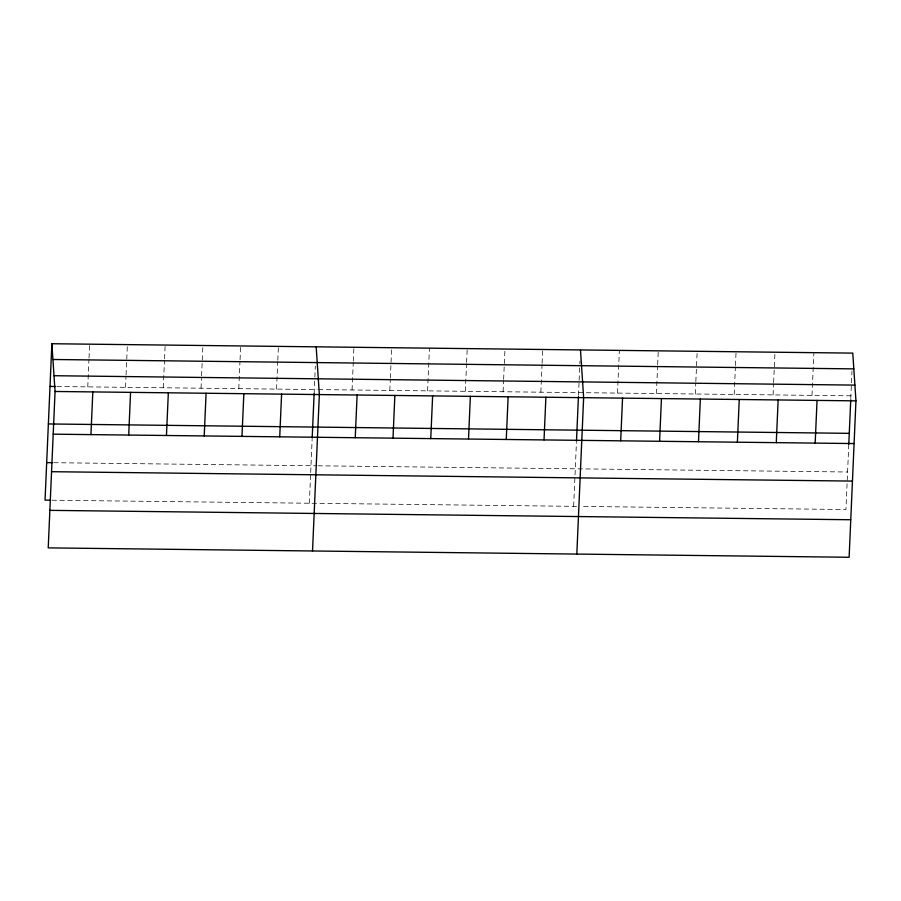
<?xml version="1.0" encoding="UTF-8"?>
<svg xmlns="http://www.w3.org/2000/svg" width="901" height="901" viewBox="0 0 901 901"><rect width="100%" height="100%" fill="white"/><g stroke="black" fill="none" stroke-linecap="round" stroke-linejoin="round"><path stroke-width="0.68" stroke-dasharray="4.5 3.38" d="M87.769 386.878L88.974 359.33M89.03 357.956L89.638 344.182M125.532 387.317L126.005 376.303M126.072 374.929L127.39 344.621M163.284 387.768L164.489 360.22M164.545 358.835L165.153 345.06M201.036 388.207L201.52 377.181M201.576 375.807L202.905 345.5M238.799 388.646L240.004 361.098M240.06 359.724L240.657 345.95M276.551 389.097L277.756 361.538M277.812 360.163L278.42 346.389M309.347 503.231L310.631 473.757M310.687 472.417L312.129 439.485M314.134 393.557L314.787 378.51M314.854 377.136L315.327 366.121M352.066 389.975L353.271 362.427M353.327 361.053L353.924 347.279M389.818 390.415L390.302 379.4M390.358 378.026L391.687 347.718M427.581 390.865L429.439 348.158M465.333 391.304L466.538 363.756M466.594 362.382L467.202 348.608M503.096 391.744L503.569 380.729M503.636 379.355L504.954 349.047M540.848 392.194L542.053 364.646M542.109 363.261L542.706 349.487M573.644 506.339L576.426 442.582M578.487 395.314L579.084 381.607M579.14 380.233L579.805 365.085M579.861 363.711L579.985 360.952M617.5 393.084L619.37 350.388M656.401 393.546L657.606 365.997M657.662 364.612L658.271 350.838M695.302 393.996L695.786 382.981M695.842 381.607L697.171 351.3M734.202 394.458L735.407 366.91M735.464 365.524L736.072 351.75M773.103 394.908L773.587 383.894M773.644 382.52L774.973 352.212M812.004 395.37L813.873 352.663M848.787 444.396L845.938 509.527L580.582 506.418M850.792 398.501L851.986 371.032M57.011 386.518L317.107 389.57M318.504 389.581L850.904 395.821M53.677 462.697L316.578 465.783M317.974 465.794L847.582 472M52.044 500.224L579.197 506.396"/><path stroke-width="1.35" d="M51.875 343.731L55.062 391.473L48.226 547.876L849.125 557.269L855.95 400.866L852.774 353.124L51.875 343.731L45.05 500.134L50.647 500.201M90.945 434.62L92.814 391.912M128.708 435.059L130.566 392.363M166.46 435.498L168.329 392.802M204.223 435.949L206.081 393.241M241.975 436.388L243.844 393.681M279.727 436.827L281.596 394.131M312.185 438.1L314.134 393.557M312.523 550.973L319.348 394.57L316.172 346.829M355.242 437.717L357.111 395.01M393.005 438.156L394.863 395.46M430.757 438.596L432.626 395.899M468.509 439.046L470.378 396.339M506.272 439.485L508.13 396.789M544.024 439.925L545.893 397.228M576.482 441.197L578.431 396.654M576.82 554.07L583.645 397.668L580.469 349.926M620.688 440.826L622.546 398.129M659.588 441.287L661.447 398.58M698.489 441.738L700.347 399.042M737.39 442.2L739.248 399.492M776.279 442.65L778.149 399.954M815.18 443.112L817.049 400.404M848.787 444.396L850.735 399.841M52.922 359.488L853.821 368.881M54.004 375.717L854.903 385.11M50.017 386.439L55.603 386.506M55.062 391.473L855.95 400.866M48.372 423.954L849.271 433.347M53.193 434.169L854.08 443.562M46.683 462.618L52.281 462.686M51.56 471.696L852.447 481.089M49.87 510.36L850.758 519.742"/></g></svg>
